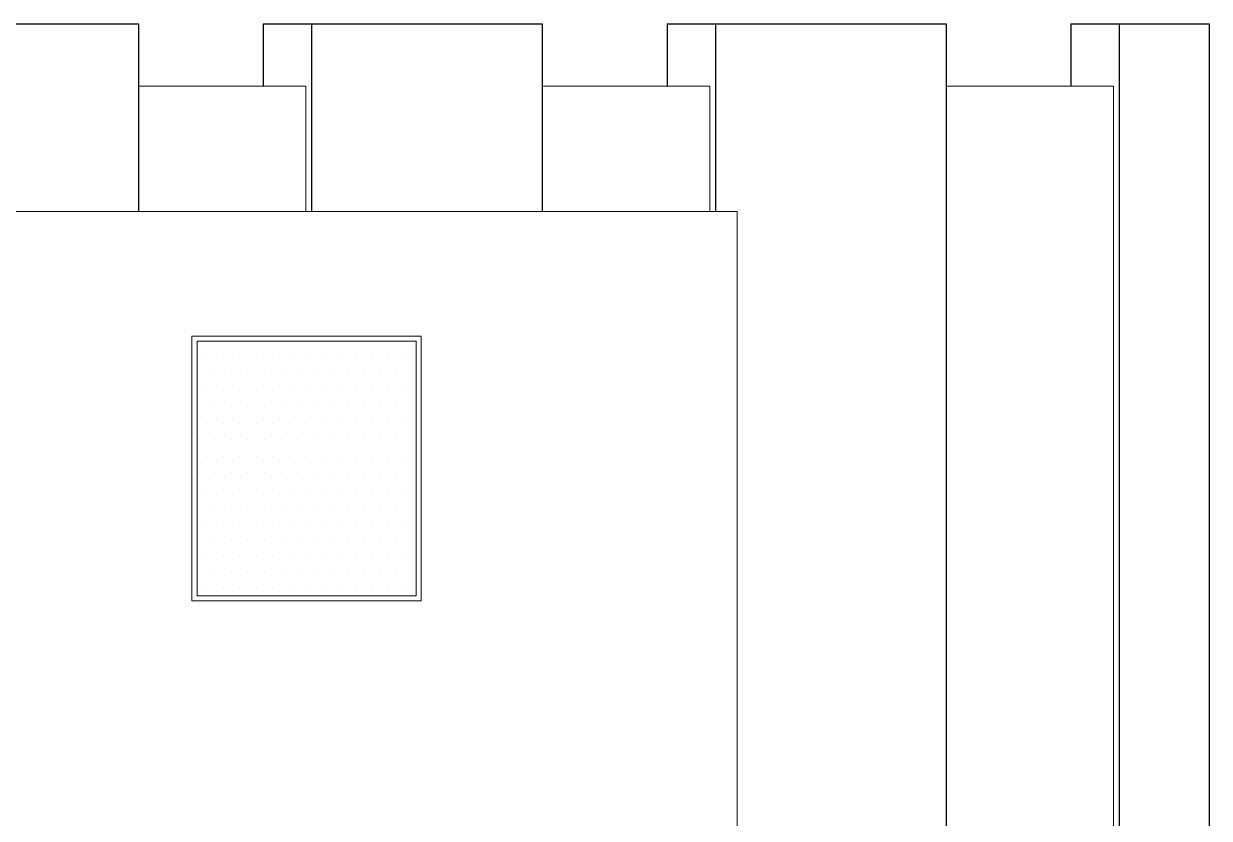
# Model space of a CAD drawing. Header units: millimetres. Extents: x 19901 to 56688, y 13732 to 29551.
# Drawn here: x 32198 to 32767, y 20961 to 21342 of the extents above; entities that cross this region are included whole.
import ezdxf

# ---------------------------------------------------------------- set-up
doc = ezdxf.new("R2010")
doc.units = ezdxf.units.MM
for name, color, linetype, lineweight in [('A-DOOR-FULL', 4, 'Continuous', 18), ('MURO', 1, 'Continuous', 25), ('vetro', 140, 'Continuous', 15), ('Wall', 7, 'Continuous', 20)]:
    doc.layers.add(name, color=color, linetype=linetype, lineweight=lineweight)

msp = doc.modelspace()

# ---------------------------------------------------------------- linework, layer by layer
at = {"layer": 'A-DOOR-FULL'}
for p, q in [((32279.16, 21064.97), (32279.16, 21191.97)), ((32389.16, 21191.97), (32279.16, 21191.97)), ((32281.66, 21189.47), (32386.66, 21189.47)), ((32281.66, 21067.47), (32281.66, 21189.47)), ((32386.66, 21189.47), (32386.66, 21067.47)), ((32389.16, 21191.97), (32389.16, 21064.97)), ((32389.16, 21064.97), (32279.16, 21064.97))]:
    msp.add_line(p, q, dxfattribs=at)
msp.add_lwpolyline([(32386.66, 21067.47), (32281.66, 21067.47)], dxfattribs=at)
at = {"layer": 'MURO'}
for p, q in [((32119.65, 21341.82), (32253.53, 21341.82)), ((32253.53, 21341.82), (32253.53, 21251.82)), ((32313.35, 21341.82), (32447.23, 21341.82)), ((32313.35, 21341.82), (32313.35, 21311.82)), ((32336.54, 21341.82), (32336.54, 21251.82)), ((32447.23, 21341.82), (32447.23, 21251.82)), ((32507.05, 21341.82), (32640.93, 21341.82)), ((32507.05, 21341.82), (32507.05, 21311.82)), ((32530.25, 21341.82), (32530.25, 21251.82)), ((32640.93, 21341.82), (32640.93, 20731.32)), ((32700.76, 21341.82), (32767.16, 21341.82)), ((32700.76, 21341.82), (32700.76, 21311.82)), ((32723.95, 21341.82), (32723.95, 20711.82)), ((32767.16, 21341.82), (32767.16, 20711.82))]:
    msp.add_line(p, q, dxfattribs=at)
at = {"layer": 'vetro'}
for p, q in [((32253.53, 21311.82), (32333.84, 21311.82)), ((32333.84, 21311.82), (32333.84, 21251.82)), ((32447.23, 21311.82), (32527.54, 21311.82)), ((32527.54, 21311.82), (32527.54, 21251.82)), ((32640.93, 21311.82), (32721.25, 21311.82)), ((32721.25, 21311.82), (32721.25, 20711.82))]:
    msp.add_line(p, q, dxfattribs=at)
at = {"layer": 'Wall'}
for p, q in [((31820.69, 21251.82), (32540.69, 21251.82)), ((32540.69, 21251.82), (32540.69, 20731.32))]:
    msp.add_line(p, q, dxfattribs=at)
at = {"layer": 'Wall', "color": 4, "linetype": 'Continuous'}
for p, q in [((32286.18, 21181.91), (32286.18, 21181.91)), ((32294.12, 21181.91), (32294.12, 21181.91)), ((32302.05, 21181.91), (32302.05, 21181.91)), ((32309.99, 21181.91), (32309.99, 21181.91)), ((32317.93, 21181.91), (32317.93, 21181.91)), ((32325.87, 21181.91), (32325.87, 21181.91)), ((32333.8, 21181.91), (32333.8, 21181.91)), ((32341.74, 21181.91), (32341.74, 21181.91)), ((32349.68, 21181.91), (32349.68, 21181.91)), ((32357.62, 21181.91), (32357.62, 21181.91)), ((32365.55, 21181.91), (32365.55, 21181.91)), ((32373.49, 21181.91), (32373.49, 21181.91)), ((32381.43, 21181.91), (32381.43, 21181.91)), ((32282.21, 21173.97), (32282.21, 21173.97)), ((32290.15, 21173.97), (32290.15, 21173.97)), ((32298.08, 21173.97), (32298.08, 21173.97)), ((32306.02, 21173.97), (32306.02, 21173.97)), ((32313.96, 21173.97), (32313.96, 21173.97)), ((32321.9, 21173.97), (32321.9, 21173.97)), ((32329.83, 21173.97), (32329.83, 21173.97)), ((32337.77, 21173.97), (32337.77, 21173.97)), ((32345.71, 21173.97), (32345.71, 21173.97)), ((32353.65, 21173.97), (32353.65, 21173.97)), ((32361.58, 21173.97), (32361.58, 21173.97)), ((32369.52, 21173.97), (32369.52, 21173.97)), ((32377.46, 21173.97), (32377.46, 21173.97)), ((32385.4, 21173.97), (32385.4, 21173.97)), ((32286.18, 21166.04), (32286.18, 21166.04)), ((32294.12, 21166.04), (32294.12, 21166.04)), ((32302.05, 21166.04), (32302.05, 21166.04)), ((32309.99, 21166.04), (32309.99, 21166.04)), ((32317.93, 21166.04), (32317.93, 21166.04)), ((32325.87, 21166.04), (32325.87, 21166.04)), ((32333.8, 21166.04), (32333.8, 21166.04)), ((32341.74, 21166.04), (32341.74, 21166.04)), ((32349.68, 21166.04), (32349.68, 21166.04)), ((32357.62, 21166.04), (32357.62, 21166.04)), ((32365.55, 21166.04), (32365.55, 21166.04)), ((32373.49, 21166.04), (32373.49, 21166.04)), ((32381.43, 21166.04), (32381.43, 21166.04)), ((32282.21, 21158.1), (32282.21, 21158.1)), ((32290.15, 21158.1), (32290.15, 21158.1)), ((32298.08, 21158.1), (32298.08, 21158.1)), ((32306.02, 21158.1), (32306.02, 21158.1)), ((32313.96, 21158.1), (32313.96, 21158.1)), ((32321.9, 21158.1), (32321.9, 21158.1)), ((32329.83, 21158.1), (32329.83, 21158.1)), ((32337.77, 21158.1), (32337.77, 21158.1)), ((32345.71, 21158.1), (32345.71, 21158.1)), ((32353.65, 21158.1), (32353.65, 21158.1)), ((32361.58, 21158.1), (32361.58, 21158.1)), ((32369.52, 21158.1), (32369.52, 21158.1)), ((32377.46, 21158.1), (32377.46, 21158.1)), ((32385.4, 21158.1), (32385.4, 21158.1)), ((32286.18, 21150.16), (32286.18, 21150.16)), ((32294.12, 21150.16), (32294.12, 21150.16)), ((32302.05, 21150.16), (32302.05, 21150.16)), ((32309.99, 21150.16), (32309.99, 21150.16)), ((32317.93, 21150.16), (32317.93, 21150.16)), ((32325.87, 21150.16), (32325.87, 21150.16)), ((32333.8, 21150.16), (32333.8, 21150.16)), ((32341.74, 21150.16), (32341.74, 21150.16)), ((32349.68, 21150.16), (32349.68, 21150.16)), ((32357.62, 21150.16), (32357.62, 21150.16)), ((32365.55, 21150.16), (32365.55, 21150.16)), ((32373.49, 21150.16), (32373.49, 21150.16)), ((32381.43, 21150.16), (32381.43, 21150.16)), ((32282.21, 21142.22), (32282.21, 21142.22)), ((32290.15, 21142.22), (32290.15, 21142.22)), ((32298.08, 21142.22), (32298.08, 21142.22)), ((32306.02, 21142.22), (32306.02, 21142.22)), ((32313.96, 21142.22), (32313.96, 21142.22)), ((32321.9, 21142.22), (32321.9, 21142.22)), ((32329.83, 21142.22), (32329.83, 21142.22)), ((32337.77, 21142.22), (32337.77, 21142.22)), ((32345.71, 21142.22), (32345.71, 21142.22)), ((32353.65, 21142.22), (32353.65, 21142.22)), ((32361.58, 21142.22), (32361.58, 21142.22)), ((32369.52, 21142.22), (32369.52, 21142.22)), ((32377.46, 21142.22), (32377.46, 21142.22)), ((32385.4, 21142.22), (32385.4, 21142.22)), ((32286.18, 21134.29), (32286.18, 21134.29)), ((32294.12, 21134.29), (32294.12, 21134.29)), ((32302.05, 21134.29), (32302.05, 21134.29)), ((32309.99, 21134.29), (32309.99, 21134.29)), ((32317.93, 21134.29), (32317.93, 21134.29)), ((32325.87, 21134.29), (32325.87, 21134.29)), ((32333.8, 21134.29), (32333.8, 21134.29)), ((32341.74, 21134.29), (32341.74, 21134.29)), ((32349.68, 21134.29), (32349.68, 21134.29)), ((32357.62, 21134.29), (32357.62, 21134.29)), ((32365.55, 21134.29), (32365.55, 21134.29)), ((32373.49, 21134.29), (32373.49, 21134.29)), ((32381.43, 21134.29), (32381.43, 21134.29)), ((32282.21, 21126.35), (32282.21, 21126.35)), ((32290.15, 21126.35), (32290.15, 21126.35)), ((32298.08, 21126.35), (32298.08, 21126.35)), ((32306.02, 21126.35), (32306.02, 21126.35)), ((32313.96, 21126.35), (32313.96, 21126.35)), ((32321.9, 21126.35), (32321.9, 21126.35)), ((32329.83, 21126.35), (32329.83, 21126.35)), ((32337.77, 21126.35), (32337.77, 21126.35)), ((32345.71, 21126.35), (32345.71, 21126.35)), ((32353.65, 21126.35), (32353.65, 21126.35)), ((32361.58, 21126.35), (32361.58, 21126.35)), ((32369.52, 21126.35), (32369.52, 21126.35)), ((32377.46, 21126.35), (32377.46, 21126.35)), ((32385.4, 21126.35), (32385.4, 21126.35)), ((32286.18, 21118.41), (32286.18, 21118.41)), ((32294.12, 21118.41), (32294.12, 21118.41)), ((32302.05, 21118.41), (32302.05, 21118.41)), ((32309.99, 21118.41), (32309.99, 21118.41)), ((32317.93, 21118.41), (32317.93, 21118.41)), ((32325.87, 21118.41), (32325.87, 21118.41)), ((32333.8, 21118.41), (32333.8, 21118.41)), ((32341.74, 21118.41), (32341.74, 21118.41)), ((32349.68, 21118.41), (32349.68, 21118.41)), ((32357.62, 21118.41), (32357.62, 21118.41)), ((32365.55, 21118.41), (32365.55, 21118.41)), ((32373.49, 21118.41), (32373.49, 21118.41)), ((32381.43, 21118.41), (32381.43, 21118.41)), ((32282.21, 21110.47), (32282.21, 21110.47)), ((32290.15, 21110.47), (32290.15, 21110.47)), ((32298.08, 21110.47), (32298.08, 21110.47)), ((32306.02, 21110.47), (32306.02, 21110.47)), ((32313.96, 21110.47), (32313.96, 21110.47)), ((32321.9, 21110.47), (32321.9, 21110.47)), ((32329.83, 21110.47), (32329.83, 21110.47)), ((32337.77, 21110.47), (32337.77, 21110.47)), ((32345.71, 21110.47), (32345.71, 21110.47)), ((32353.65, 21110.47), (32353.65, 21110.47)), ((32361.58, 21110.47), (32361.58, 21110.47)), ((32369.52, 21110.47), (32369.52, 21110.47)), ((32377.46, 21110.47), (32377.46, 21110.47)), ((32385.4, 21110.47), (32385.4, 21110.47)), ((32286.18, 21102.54), (32286.18, 21102.54)), ((32294.12, 21102.54), (32294.12, 21102.54)), ((32302.05, 21102.54), (32302.05, 21102.54)), ((32309.99, 21102.54), (32309.99, 21102.54)), ((32317.93, 21102.54), (32317.93, 21102.54)), ((32325.87, 21102.54), (32325.87, 21102.54)), ((32333.8, 21102.54), (32333.8, 21102.54)), ((32341.74, 21102.54), (32341.74, 21102.54)), ((32349.68, 21102.54), (32349.68, 21102.54)), ((32357.62, 21102.54), (32357.62, 21102.54)), ((32365.55, 21102.54), (32365.55, 21102.54)), ((32373.49, 21102.54), (32373.49, 21102.54)), ((32381.43, 21102.54), (32381.43, 21102.54)), ((32282.21, 21094.6), (32282.21, 21094.6)), ((32290.15, 21094.6), (32290.15, 21094.6)), ((32298.08, 21094.6), (32298.08, 21094.6)), ((32306.02, 21094.6), (32306.02, 21094.6)), ((32313.96, 21094.6), (32313.96, 21094.6)), ((32321.9, 21094.6), (32321.9, 21094.6)), ((32329.83, 21094.6), (32329.83, 21094.6)), ((32337.77, 21094.6), (32337.77, 21094.6)), ((32345.71, 21094.6), (32345.71, 21094.6)), ((32353.65, 21094.6), (32353.65, 21094.6)), ((32361.58, 21094.6), (32361.58, 21094.6)), ((32369.52, 21094.6), (32369.52, 21094.6)), ((32377.46, 21094.6), (32377.46, 21094.6)), ((32385.4, 21094.6), (32385.4, 21094.6)), ((32286.18, 21086.66), (32286.18, 21086.66)), ((32294.12, 21086.66), (32294.12, 21086.66)), ((32302.05, 21086.66), (32302.05, 21086.66)), ((32309.99, 21086.66), (32309.99, 21086.66)), ((32317.93, 21086.66), (32317.93, 21086.66)), ((32325.87, 21086.66), (32325.87, 21086.66)), ((32333.8, 21086.66), (32333.8, 21086.66)), ((32341.74, 21086.66), (32341.74, 21086.66)), ((32349.68, 21086.66), (32349.68, 21086.66)), ((32357.62, 21086.66), (32357.62, 21086.66)), ((32365.55, 21086.66), (32365.55, 21086.66)), ((32373.49, 21086.66), (32373.49, 21086.66)), ((32381.43, 21086.66), (32381.43, 21086.66)), ((32282.21, 21078.72), (32282.21, 21078.72)), ((32290.15, 21078.72), (32290.15, 21078.72)), ((32298.08, 21078.72), (32298.08, 21078.72)), ((32306.02, 21078.72), (32306.02, 21078.72)), ((32313.96, 21078.72), (32313.96, 21078.72)), ((32321.9, 21078.72), (32321.9, 21078.72)), ((32329.83, 21078.72), (32329.83, 21078.72)), ((32337.77, 21078.72), (32337.77, 21078.72)), ((32345.71, 21078.72), (32345.71, 21078.72)), ((32353.65, 21078.72), (32353.65, 21078.72)), ((32361.58, 21078.72), (32361.58, 21078.72)), ((32369.52, 21078.72), (32369.52, 21078.72)), ((32377.46, 21078.72), (32377.46, 21078.72)), ((32385.4, 21078.72), (32385.4, 21078.72)), ((32286.18, 21070.79), (32286.18, 21070.79)), ((32294.12, 21070.79), (32294.12, 21070.79)), ((32302.05, 21070.79), (32302.05, 21070.79)), ((32309.99, 21070.79), (32309.99, 21070.79)), ((32317.93, 21070.79), (32317.93, 21070.79)), ((32325.87, 21070.79), (32325.87, 21070.79)), ((32333.8, 21070.79), (32333.8, 21070.79)), ((32341.74, 21070.79), (32341.74, 21070.79)), ((32349.68, 21070.79), (32349.68, 21070.79)), ((32357.62, 21070.79), (32357.62, 21070.79)), ((32365.55, 21070.79), (32365.55, 21070.79)), ((32373.49, 21070.79), (32373.49, 21070.79)), ((32381.43, 21070.79), (32381.43, 21070.79))]:
    msp.add_line(p, q, dxfattribs=at)

doc.saveas('drawing.dxf')
